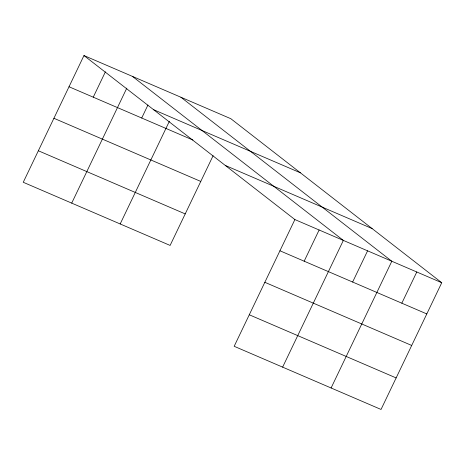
<?xml version="1.0" encoding="UTF-8"?>
<svg xmlns="http://www.w3.org/2000/svg" width="465" height="465" viewBox="0 0 465 465"><rect width="100%" height="100%" fill="white"/><g stroke="black" fill="none" stroke-linecap="round" stroke-linejoin="round"><path stroke-width="0.7" d="M83.967 55.55L294.891 219.567L234.174 346.297L381.033 409.45L441.75 282.72L230.826 118.703L83.967 55.55L23.25 182.28L170.109 245.433L213.104 155.699M93.25 97.179L105.398 71.825M71.715 203.124L126.823 88.094M141.715 118.017L147.94 105.014M120.179 223.961L169.37 121.289M304.168 261.196L319.124 229.989M282.633 367.135L343.356 240.405L132.432 76.394M352.633 282.034L367.588 250.827M331.097 387.979L391.815 261.249L180.897 97.232M401.83 303.192L416.785 271.984M153.572 109.676L300.431 172.829M69.018 86.757L192.882 140.023M225.287 165.441L372.145 228.594M294.891 219.567L441.75 282.72M53.911 118.279L200.775 181.431M279.936 250.775L426.8 313.927M38.351 150.759L185.215 213.912M264.835 282.296L411.694 345.449M249.275 314.776L396.134 377.923"/></g></svg>
